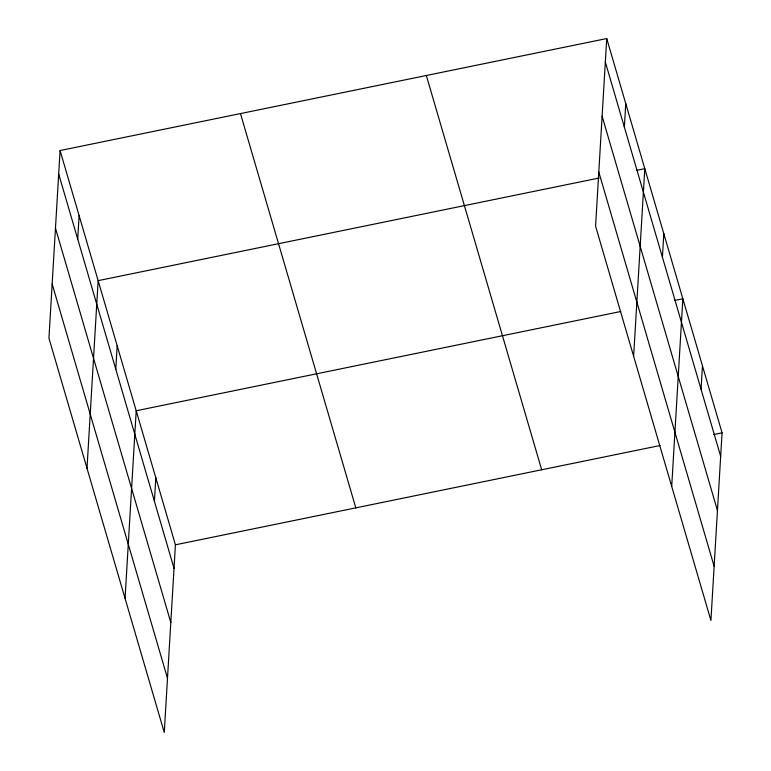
<?xml version="1.0" encoding="UTF-8"?>
<svg xmlns="http://www.w3.org/2000/svg" width="771" height="771" viewBox="0 0 771 771"><rect width="100%" height="100%" fill="white"/><g stroke="black" fill="none" stroke-linecap="round" stroke-linejoin="round"><path stroke-width="1.16" d="M60.08 150.538L48.939 338.17L164.271 732.45L175.422 544.818L60.08 150.538L606.729 38.55L722.061 432.83L710.92 620.462L595.578 226.182L606.729 38.55M77.717 239.087L79.114 215.601M86.998 468.286L98.148 280.654L599.106 178.024M115.785 369.203L117.173 345.707M125.056 598.392L136.207 410.76L620.761 311.494M154.422 501.285L155.819 477.789M624.365 127.099L625.753 103.603M633.637 356.298L644.787 168.666L636.586 170.343M662.424 257.206L663.821 233.719M671.705 486.405L682.846 298.772L674.644 300.449M701.061 389.288L702.458 365.801M175.422 544.818L659.976 445.542M713.859 434.507L722.061 432.83M605.331 62.046L720.663 456.316M602.112 116.209L717.444 510.489M598.797 172.02L714.129 566.29M426.334 75.51L541.676 469.78M240.475 113.588L355.816 507.858M58.692 174.034L174.024 568.314M55.473 228.197L170.805 622.476M52.158 284.007L167.49 678.287"/></g></svg>
